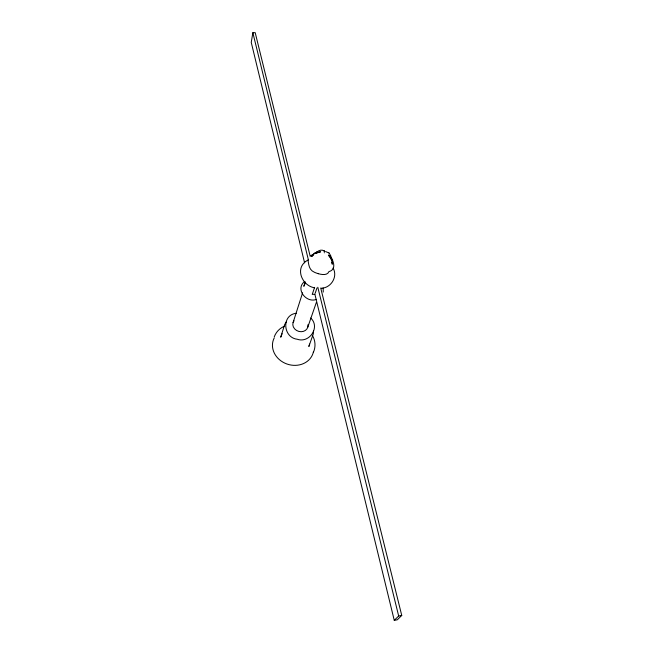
<?xml version="1.0" encoding="UTF-8"?>
<svg xmlns="http://www.w3.org/2000/svg" width="653" height="653" viewBox="0 0 653 653"><rect width="100%" height="100%" fill="white"/><g stroke="black" fill="none" stroke-linecap="round" stroke-linejoin="round"><path stroke-width="0.98" d="M313.513 330.932L313.285 333.92L308.853 346.49L309.628 344.082M323.268 292.071L323.129 287.973M308.036 260.335C308.82 264.743 308.902 270.032 314.64 272.374C318.844 274.17 327.006 276.537 328.9 271.648C337.193 269.387 333.071 259.951 330.034 255.78M310.257 256.515L255.192 32.65L252.858 32.715L251.25 42.404L304.584 262.808M305.237 281.851L303.825 286.308L305.082 283.631M293.066 322.623L302.608 292.789M314.607 287.369L312.232 294.438L314.868 294.185M315.162 293.295L316.966 287.997M307.751 327.275L316.346 302.453M313.383 352.342C315.881 346.939 315.456 340.393 312.322 335.34M274.26 336.85C275.974 332.059 279.802 328.084 284.528 326.182M324.451 252.833L324.247 252.58M282.137 333.699L280.717 337.217L284.684 324.484L286.275 321.953M315.995 253.013C317.807 250.801 321.3 249.071 323.97 250.842M304.322 281.769C295.099 289.303 306.445 303.376 316.485 299.392M305.359 261.763C294.944 269.918 302.976 286.145 314.632 287.777M314.909 294.364L394.265 620.35L398.673 616.008L401.75 615.452L320.721 288.006M401.75 615.452L397.293 619.795L394.265 620.35M316.509 252.442L317.056 251.927M310.869 255.535L313.562 254.613L311.595 256.547L313.032 255.274M305.743 261.429L308.224 259.845M316.142 253.054L316.86 252.646M316.33 253.086C327.806 249.977 313.065 253.119 313.081 254.719L314.526 253.021L317.48 251.854M312.126 254.899L313.097 254.686M317.701 252.482L317.236 252.572M296.266 313.277C281.345 314.877 282.945 337.625 297.205 339.225C309.408 343.633 320.623 326.965 310.657 318.019M321.333 288.242C331.087 287.965 338.042 276.701 333.103 268.048M325.684 251.585L329.03 252.989M318.558 273.705L318.109 273.419M323.815 250.744L324.247 251.021M324.108 250.932L324.819 251.446M328.973 252.931L330.72 255.698L331.153 259.061L330.81 257.886M329.561 256.392C330.491 257.445 327.267 253.837 328.916 255.698M328.483 255.201L331.585 259.2L332.255 264.228L332.042 262.351M329.683 256.531L330.981 259.07M330.745 257.788L331.193 258.466M332.41 259.233L332.638 260.049M331.895 259.992L332.026 260.449M317.815 287.271L398.673 616.008M252.858 32.715L308.379 259.829M332.295 262.016L332.312 262.506M307.938 324.712A7.705 6.628 18.4 0 1 298.723 331.389A7.705 6.628 18.4 0 1 294.013 320.819M313.448 351.747A20.929 18.251 18.4 0 1 286.92 363.999A20.929 18.251 18.4 0 1 274.268 337.854"/></g></svg>
